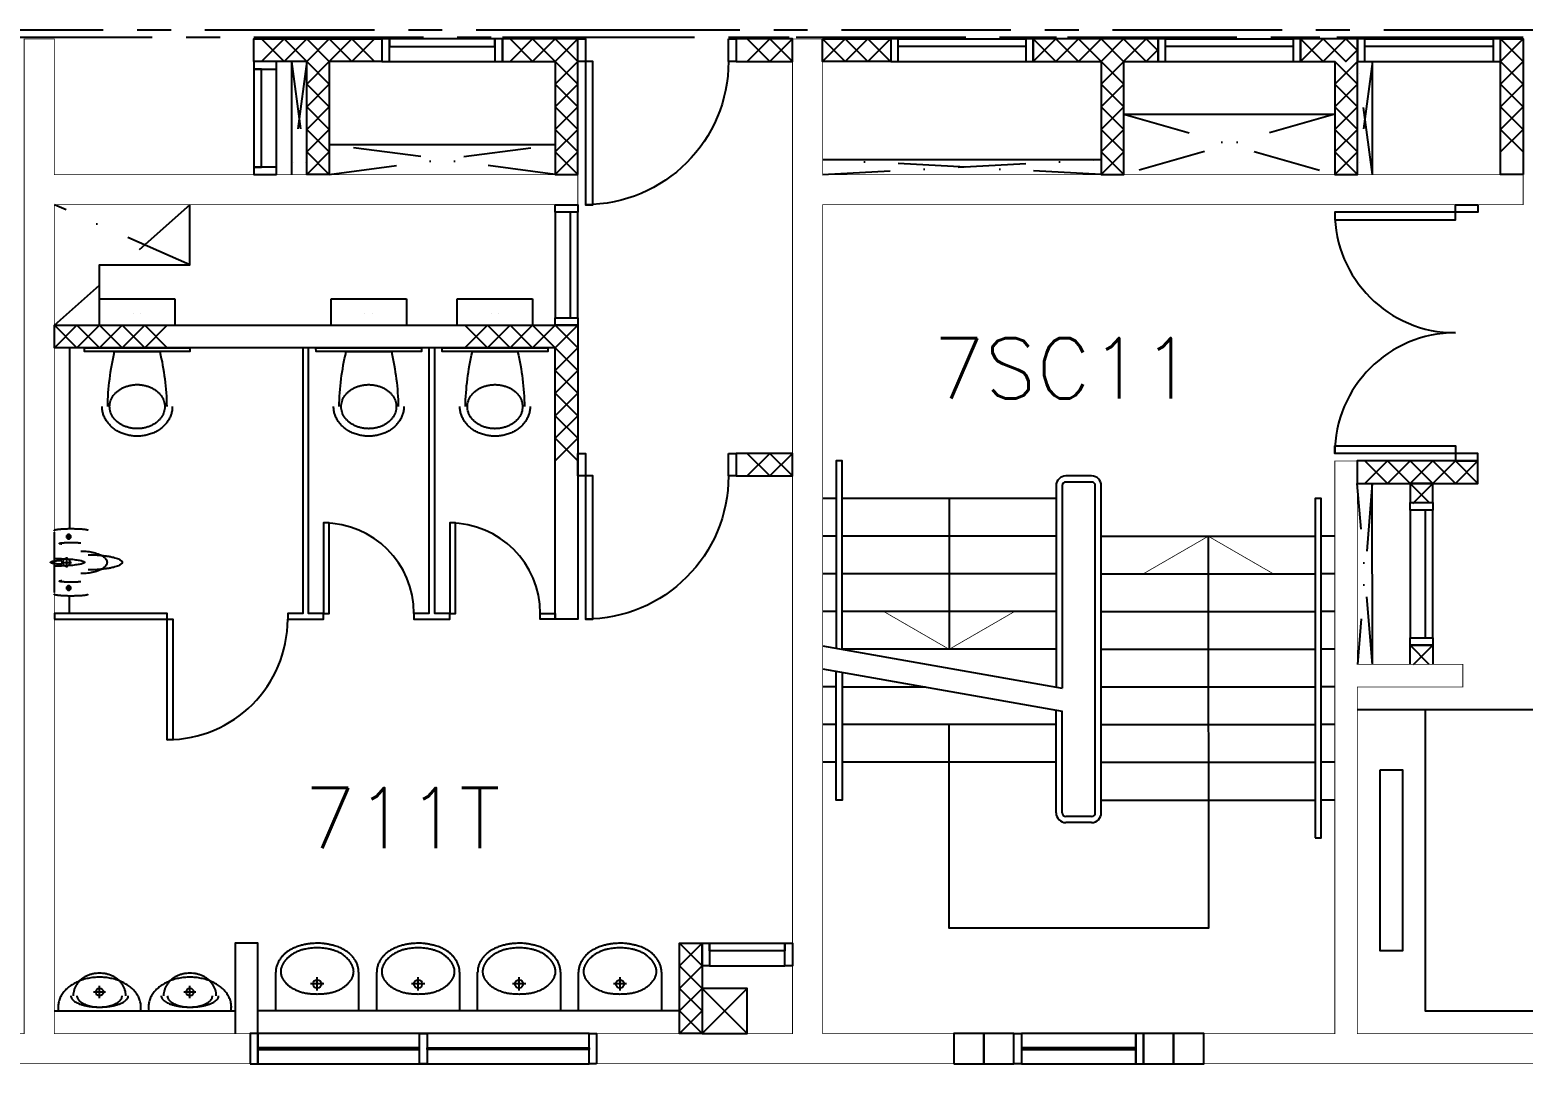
# Model space of a CAD drawing. Header units: millimetres. Extents: x -68474 to 336725, y -113450 to 40976.
# Drawn here: x 74438 to 84350, y -49552 to -42690 of the extents above; entities that cross this region are included whole.
import ezdxf

# ---------------------------------------------------------------- set-up
doc = ezdxf.new("R2010")
doc.units = ezdxf.units.MM
doc.header["$LTSCALE"] = 900
for name, pattern in [('s4152a$0$CENTER', [2, 1.25, -0.25, 0.25, -0.25]), ('s4152a$0$DASHDOT', [1, 0.5, -0.25, 0, -0.25]), ('s4152a$0$DOT', [0.25, 0, -0.25]), ('s4152a$0$HIDDEN', [0.375, 0.25, -0.125])]:
    doc.linetypes.add(name, pattern=pattern)
for name, color, linetype in [('s4152a$0$11', 7, 'Continuous'), ('s4152a$0$22', 7, 'Continuous'), ('s4152a$0$23', 7, 'Continuous'), ('s4152a$0$25', 7, 'Continuous'), ('s4152a$0$30', 7, 'Continuous'), ('s4152a$0$42', 7, 'Continuous'), ('s4152a$0$48', 2, 'Continuous'), ('s4152a$0$49', 7, 'Continuous'), ('s4152a$0$7', 7, 'Continuous'), ('s4152a$0$ROOM-NO', 4, 'Continuous')]:
    doc.layers.add(name, color=color, linetype=linetype)
doc.styles.add('s4152a$0$STANDARD', font='SIMPLEX')

# ---------------------------------------------------------------- blocks, each defined once
blk = doc.blocks.new('s4152a$0$D1050B')
at = {"layer": 's4152a$0$30', "color": 14, "linetype": 'Continuous'}
blk.add_lwpolyline([(0.05, 0.15), (0.05, 1.1), (0.1, 1.1), (0.1, 0.15), (0, 0.15), (0, 0), (0.05, 0), (0.05, 0.15)], dxfattribs=at)
blk.add_lwpolyline([(1, 0), (1.05, 0), (1.05, 0.15), (1, 0.15)], close=True, dxfattribs=at)
blk.add_arc((0.05, 0.15), 0.95, 0, 90, dxfattribs=at)
blk = doc.blocks.new('s4152a$0$55AAD')
at = {"layer": 's4152a$0$49', "color": 2, "linetype": 'Continuous'}
for p, q in [((-0.3501, 0.0251), (-0.5001, 0.0251)), ((-0.5001, 0.0251), (-0.2001, 0.0251)), ((-0.5001, 0.0251), (-0.2001, 0.0251)), ((-0.6, -0.15), (-0.1, -0.15)), ((-0.6, -0.15), (-0.6, -0.325)), ((-0.1, -0.325), (-0.1, -0.15)), ((-0.6, -0.325), (-0.1, -0.325))]:
    blk.add_line(p, q, dxfattribs=at)
at = {"layer": 's4152a$0$49', "color": 2, "linetype": 's4152a$0$DOT'}
for p, q in [((-0.375, -0.225), (-0.375, 0)), ((-0.325, -0.225), (-0.325, 0))]:
    blk.add_line(p, q, dxfattribs=at)
at = {"layer": 's4152a$0$49', "color": 2, "linetype": 'Continuous'}
for points in [[(-0.1169, 0.390001, 0.038902), (-0.118923, 0.415681, 0.038109), (-0.124843, 0.440755, 0.037587), (-0.134757, 0.465249, 0.035627), (-0.14813, 0.488051, 0.034853), (-0.165282, 0.5096, 0.032579), (-0.185174, 0.528665, 0.031843), (-0.208348, 0.545732, 0.029932), (-0.23345, 0.559829, 0.029397), (-0.260994, 0.571239, 0.028181), (-0.28967, 0.579419, 0.027906), (-0.319649, 0.584428, 0.027494), (-0.350001, 0.586101, 0.027494), (-0.380352, 0.584428, 0.027906), (-0.410331, 0.579419, 0.028181), (-0.439007, 0.571239, 0.029397), (-0.466551, 0.559829, 0.029932), (-0.491654, 0.545732, 0.031843), (-0.514827, 0.528665, 0.032579), (-0.534719, 0.5096, 0.034853), (-0.551871, 0.488051, 0.035627), (-0.565244, 0.465249, 0.037587), (-0.575158, 0.440755, 0.038109), (-0.581078, 0.415681, 0.038902), (-0.583101, 0.390001)], [(-0.1669, 0.390001, 0.041026), (-0.168495, 0.409157, 0.03988), (-0.173139, 0.427814, 0.03913), (-0.180956, 0.446116, 0.036397), (-0.191431, 0.463051, 0.035345), (-0.204954, 0.479158, 0.032343), (-0.220529, 0.493309, 0.0314), (-0.238786, 0.506059, 0.029006), (-0.25845, 0.516527, 0.028353), (-0.280126, 0.525042, 0.026886), (-0.302611, 0.531123, 0.026561), (-0.326174, 0.534857, 0.026073), (-0.350001, 0.536101, 0.026073), (-0.373827, 0.534857, 0.026561), (-0.39739, 0.531123, 0.026886), (-0.419875, 0.525042, 0.028353), (-0.441551, 0.516527, 0.029006), (-0.461215, 0.506059, 0.0314), (-0.479472, 0.493309, 0.032343), (-0.495047, 0.479158, 0.035345), (-0.50857, 0.463051, 0.036397), (-0.519045, 0.446116, 0.03913), (-0.526862, 0.427814, 0.03988), (-0.531506, 0.409157, 0.041026), (-0.533101, 0.390001)], [(-0.533101, 0.390001, 0.041026), (-0.531506, 0.370845, 0.03988), (-0.526862, 0.352187, 0.03913), (-0.519045, 0.333885, 0.036397), (-0.50857, 0.316951, 0.035345), (-0.495047, 0.300843, 0.032343), (-0.479472, 0.286692, 0.0314), (-0.461215, 0.273942, 0.029006), (-0.441551, 0.263474, 0.028353), (-0.419875, 0.254959, 0.026886), (-0.39739, 0.248879, 0.026561), (-0.373827, 0.245144, 0.026073), (-0.350001, 0.2439, 0.026073), (-0.326174, 0.245144, 0.026561), (-0.302611, 0.248879, 0.026886), (-0.280126, 0.254959, 0.028353), (-0.25845, 0.263474, 0.029006), (-0.238786, 0.273942, 0.0314), (-0.220529, 0.286692, 0.032343), (-0.204954, 0.300843, 0.035345), (-0.191431, 0.316951, 0.036397), (-0.180956, 0.333885, 0.03913), (-0.173139, 0.352187, 0.03988), (-0.168495, 0.370845, 0.041026), (-0.1669, 0.390001)]]:
    blk.add_lwpolyline(points, format="xyb", dxfattribs=at)
blk.add_lwpolyline([(-0.7, 0), (0, 0), (0, 0.025), (-0.7, 0.025), (-0.7001, 0.0001)], dxfattribs=at)
at = {"layer": 's4152a$0$49', "color": 2, "linetype": 's4152a$0$DOT'}
blk.add_circle((-0.350001, -0.225), 0.025, dxfattribs=at)
at = {"layer": 's4152a$0$49', "color": 2, "linetype": 'Continuous'}
for centre, start, end in [((1.185185, 0.422852), 181.087628, 193.279622), ((-1.885187, 0.422852), 346.720383, 358.912378)]:
    blk.add_arc(centre, 1.731561, start, end, dxfattribs=at)
blk = doc.blocks.new('s4152a$0$SWHB')
at = {"layer": 's4152a$0$49', "color": 2, "linetype": 'Continuous'}
for p, q in [((0.025, 0.4), (0.025, 0)), ((0.105, 0.37), (0.135, 0.37)), ((0.12, 0.385), (0.12, 0.355)), ((0.07, 0.2), (0.14, 0.2)), ((0.105, 0.165), (0.105, 0.235)), ((0.135, 0.03), (0.105, 0.03)), ((0.12, 0.045), (0.12, 0.015))]:
    blk.add_line(p, q, dxfattribs=at)
for points in [[(0.25, 0.413729, 0.099389), (0.246676, 0.415538, 0.020579), (0.242932, 0.41655, 0.019083), (0.235844, 0.418024, 0.009327), (0.228678, 0.419094, 0.008163), (0.218459, 0.42028, 0.005426), (0.208211, 0.421189, 0.004951), (0.195575, 0.422052, 0.003907), (0.182925, 0.422692, 0.003707), (0.168737, 0.423195, 0.00331), (0.154543, 0.4235, 0.003249), (0.139772, 0.423625, 0.003224), (0.125, 0.423559, 0.003268), (0.110652, 0.42331, 0.003598), (0.096309, 0.422864, 0.003771), (0.083361, 0.422273, 0.004679), (0.070425, 0.421463, 0.005094), (0.059755, 0.42059, 0.007423), (0.049112, 0.419451, 0.008434), (0.041434, 0.418396, 0.016175), (0.033822, 0.416966, 0.018015), (0.029563, 0.415922, 0.070243), (0.025598, 0.414176, 0.179913), (0.02471, 0.412769, 0.268919), (0.025, 0.411272)], [(0.2, 0.329225, 0.006402), (0.192472, 0.329918, 0.004385), (0.18493, 0.330448, 0.004026), (0.175781, 0.33094, 0.003243), (0.166627, 0.331299, 0.003094), (0.156484, 0.33157, 0.002809), (0.146339, 0.331722, 0.002771), (0.135894, 0.331762, 0.002793), (0.125449, 0.331686, 0.002845), (0.115413, 0.331501, 0.003188), (0.10538, 0.331194, 0.00336), (0.096437, 0.330806, 0.004261), (0.0875, 0.330281, 0.004671), (0.080256, 0.329729, 0.007043), (0.073028, 0.329008, 0.008047), (0.067968, 0.328359, 0.016609), (0.062949, 0.327461, 0.017138), (0.06033, 0.326865, 0.092607), (0.057951, 0.325747, 0.297366), (0.057783, 0.324838, 0.184769), (0.058374, 0.323982, 0.063782), (0.0612, 0.322911, 0.015332), (0.064189, 0.322287, 0.014045), (0.069577, 0.321416, 0.007274), (0.075, 0.320776)], [(0.075, 0.2125, 0.005438), (0.065292, 0.212396, 0.005719), (0.055589, 0.212074, 0.005905), (0.046536, 0.211566, 0.00692), (0.0375, 0.210826, 0.007399), (0.029716, 0.209967, 0.009905), (0.021967, 0.208839, 0.011032), (0.015969, 0.207717, 0.017937), (0.010048, 0.20625, 0.020879), (0.006189, 0.204996, 0.047975), (0.002556, 0.203236, 0.068124), (0.00084, 0.201861, 0.186356), (0, 0.2, 0.186356), (0.00084, 0.19814, 0.068124), (0.002556, 0.196765, 0.047975), (0.006189, 0.195004, 0.020879), (0.010048, 0.19375, 0.017937), (0.015969, 0.192284, 0.011032), (0.021967, 0.191161, 0.009905), (0.029716, 0.190034, 0.007399), (0.0375, 0.189175, 0.00692), (0.046536, 0.188435, 0.005905), (0.055589, 0.187926, 0.005719), (0.065292, 0.187605, 0.005438), (0.075, 0.1875)], [(0.025, 0.175, 0.004078), (0.050886, 0.17521, 0.004292), (0.076764, 0.175852, 0.004433), (0.100894, 0.176868, 0.005207), (0.125, 0.17835, 0.005573), (0.145738, 0.180065, 0.007505), (0.166422, 0.182323, 0.00837), (0.182374, 0.184559, 0.013844), (0.198205, 0.1875, 0.016014), (0.208381, 0.189964, 0.039812), (0.218186, 0.19353, 0.055445), (0.222657, 0.196087, 0.233017), (0.225, 0.2, 0.233017), (0.222657, 0.203914, 0.055445), (0.218186, 0.206471, 0.039812), (0.208381, 0.210036, 0.016014), (0.198205, 0.2125, 0.013844), (0.182374, 0.215442, 0.00837), (0.166422, 0.217678, 0.007505), (0.145738, 0.219935, 0.005573), (0.125, 0.221651, 0.005207), (0.100894, 0.223132, 0.004433), (0.076764, 0.224149, 0.004292), (0.050886, 0.224791, 0.004078), (0.025, 0.225)], [(0.2, 0.125, 0.013988), (0.222684, 0.125631, 0.014591), (0.245294, 0.127556, 0.014992), (0.266519, 0.130626, 0.01706), (0.2875, 0.135048, 0.018032), (0.305868, 0.140275, 0.02254), (0.323744, 0.146967, 0.024565), (0.338112, 0.153929, 0.033825), (0.351555, 0.1625, 0.038083), (0.361154, 0.170753, 0.055183), (0.369038, 0.180589, 0.062682), (0.373365, 0.189909, 0.076588), (0.375001, 0.2, 0.076588), (0.373365, 0.210092, 0.062682), (0.369038, 0.219412, 0.055183), (0.361154, 0.229248, 0.038083), (0.351555, 0.2375, 0.033825), (0.338112, 0.246072, 0.024565), (0.323744, 0.253033, 0.02254), (0.305868, 0.259726, 0.018032), (0.2875, 0.264952, 0.01706), (0.266519, 0.269374, 0.014992), (0.245294, 0.272445, 0.014591), (0.222684, 0.27437, 0.013988), (0.2, 0.275)], [(0.25, 0.15, 0.007251), (0.27913, 0.150419, 0.007617), (0.308235, 0.151704, 0.00786), (0.335411, 0.15374, 0.009172), (0.362501, 0.156699, 0.009791), (0.385893, 0.160142, 0.012973), (0.4091, 0.164645, 0.014411), (0.427178, 0.169161, 0.022771), (0.444856, 0.175, 0.026586), (0.456617, 0.18014, 0.054634), (0.467334, 0.187059, 0.074244), (0.472615, 0.19285, 0.144765), (0.475001, 0.2, 0.144765), (0.472615, 0.207151, 0.074244), (0.467334, 0.212941, 0.054634), (0.456617, 0.219861, 0.026586), (0.444856, 0.225, 0.022771), (0.427178, 0.23084, 0.014411), (0.4091, 0.235356, 0.012973), (0.385893, 0.239859, 0.009791), (0.362501, 0.243302, 0.009172), (0.335411, 0.246261, 0.00786), (0.308235, 0.248297, 0.007617), (0.27913, 0.249581, 0.007251), (0.25, 0.25)], [(0.075, 0.079225, 0.007274), (0.069577, 0.078584, 0.014045), (0.064189, 0.077714, 0.015332), (0.0612, 0.07709, 0.063782), (0.058374, 0.076018, 0.184769), (0.057783, 0.075163, 0.297366), (0.057951, 0.074253, 0.092607), (0.06033, 0.073136, 0.017138), (0.062949, 0.072539, 0.016609), (0.067968, 0.071642, 0.008047), (0.073028, 0.070993, 0.007043), (0.080256, 0.070272, 0.004671), (0.0875, 0.06972, 0.004261), (0.096437, 0.069195, 0.00336), (0.10538, 0.068806, 0.003188), (0.115413, 0.0685, 0.002845), (0.125449, 0.068315, 0.002793), (0.135894, 0.068239, 0.002771), (0.146339, 0.068279, 0.002809), (0.156484, 0.06843, 0.003094), (0.166627, 0.068701, 0.003243), (0.175781, 0.069061, 0.004026), (0.18493, 0.069553, 0.004385), (0.192472, 0.070083, 0.006402), (0.2, 0.070776)], [(0.025, -0.011271, 0.268919), (0.02471, -0.012768, 0.179913), (0.025598, -0.014175, 0.070243), (0.029563, -0.015921, 0.018015), (0.033822, -0.016965, 0.016175), (0.041434, -0.018396, 0.008434), (0.049112, -0.019451, 0.007423), (0.059755, -0.02059, 0.005094), (0.070425, -0.021462, 0.004679), (0.083361, -0.022272, 0.003771), (0.096309, -0.022863, 0.003598), (0.110652, -0.023309, 0.003268), (0.125, -0.023558, 0.003224), (0.139772, -0.023624, 0.003249), (0.154543, -0.023499, 0.00331), (0.168737, -0.023195, 0.003707), (0.182925, -0.022691, 0.003907), (0.195575, -0.022052, 0.004951), (0.208211, -0.021188, 0.005426), (0.218459, -0.02028, 0.008163), (0.228678, -0.019093, 0.009327), (0.235844, -0.018023, 0.019083), (0.242932, -0.016549, 0.020579), (0.246676, -0.015537, 0.099389), (0.25, -0.013729)]]:
    blk.add_lwpolyline(points, format="xyb", dxfattribs=at)
for centre, radius in [((0.12, 0.370001), 0.015), ((0.105, 0.2), 0.025), ((0.12, 0.03), 0.015)]:
    blk.add_circle(centre, radius, dxfattribs=at)
blk = doc.blocks.new('s4152a$0$URINAL')
at = {"layer": 's4152a$0$49', "color": 2, "linetype": 'Continuous'}
for p, q in [((0.1974, 0.126), (-0.1974, 0.126)), ((-0.04, 0), (0.04, 0)), ((0, 0.04), (0, -0.04))]:
    blk.add_line(p, q, dxfattribs=at)
for points in [[(-0.273721, 0.119107, 0.048119), (-0.274713, 0.091518, 0.047357), (-0.27049, 0.064232, 0.046233), (-0.260788, 0.03713, 0.041674), (-0.246508, 0.012101, 0.039825), (-0.226759, -0.012176, 0.034711), (-0.203615, -0.033287, 0.033156), (-0.175464, -0.052688, 0.029346), (-0.145101, -0.06845, 0.028353), (-0.110889, -0.081463, 0.026166), (-0.075456, -0.090689, 0.025698), (-0.037933, -0.096404, 0.024996), (-0.000022, -0.0983, 0.024996), (0.03789, -0.096409, 0.025697), (0.075414, -0.090698, 0.026165), (0.110849, -0.081476, 0.028351), (0.145064, -0.068466, 0.029343), (0.17543, -0.052708, 0.033153), (0.203585, -0.033311, 0.034708), (0.226734, -0.012202, 0.039821), (0.246488, 0.012072, 0.04167), (0.260774, 0.0371, 0.04623), (0.270482, 0.0642, 0.047355), (0.274711, 0.091486, 0.04812), (0.273725, 0.119075)], [(0.1908, 0.025, 0.083482), (0.188991, 0.03515, 0.065598), (0.184299, 0.044412, 0.056472), (0.175633, 0.054321, 0.037114), (0.165238, 0.0625, 0.032656), (0.15052, 0.071105, 0.023126), (0.134916, 0.078033, 0.021129), (0.115388, 0.084738, 0.016704), (0.0954, 0.089952, 0.015769), (0.072504, 0.094378, 0.013783), (0.049383, 0.097445, 0.013403), (0.024725, 0.09937, 0.012829), (0, 0.1, 0.012829), (-0.024725, 0.09937, 0.013403), (-0.049383, 0.097445, 0.013783), (-0.072504, 0.094378, 0.015769), (-0.0954, 0.089952, 0.016704), (-0.115388, 0.084738, 0.021129), (-0.134916, 0.078033, 0.023126), (-0.15052, 0.071105, 0.032656), (-0.165238, 0.0625, 0.037114), (-0.175633, 0.054321, 0.056472), (-0.184299, 0.044412, 0.065598), (-0.188991, 0.03515, 0.083482), (-0.1908, 0.025)], [(0.15, 0.025, 0.065631), (0.14863, 0.035003, 0.05706), (0.144889, 0.044412, 0.052063), (0.138229, 0.054122, 0.039107), (0.129904, 0.0625, 0.035428), (0.118478, 0.071004, 0.027056), (0.106066, 0.078033, 0.025066), (0.090809, 0.084699, 0.020572), (0.075, 0.089952, 0.01956), (0.057052, 0.094366, 0.017395), (0.038823, 0.097445, 0.016967), (0.019455, 0.099368, 0.016322), (0, 0.1, 0.016322), (-0.019455, 0.099368, 0.016967), (-0.038823, 0.097445, 0.017395), (-0.057052, 0.094366, 0.01956), (-0.075, 0.089952, 0.020572), (-0.090809, 0.084699, 0.025066), (-0.106066, 0.078033, 0.027056), (-0.118478, 0.071004, 0.035428), (-0.129904, 0.0625, 0.039107), (-0.138229, 0.054122, 0.052063), (-0.144889, 0.044412, 0.05706), (-0.14863, 0.035003, 0.065631), (-0.15, 0.025)], [(-0.175, 0.025, 0.038178), (-0.173484, 0.005365, 0.037495), (-0.169037, -0.013823, 0.037046), (-0.161603, -0.03254, 0.035338), (-0.151555, -0.05, 0.034659), (-0.138695, -0.066464, 0.032641), (-0.123744, -0.081066, 0.03198), (-0.106365, -0.094109, 0.030253), (-0.0875, -0.104904, 0.029763), (-0.066836, -0.113626, 0.028649), (-0.045293, -0.119889, 0.028395), (-0.022791, -0.12372, 0.028014), (0, -0.125, 0.028014), (0.022791, -0.12372, 0.028395), (0.045293, -0.119889, 0.028649), (0.066836, -0.113626, 0.029763), (0.0875, -0.104904, 0.030253), (0.106365, -0.094109, 0.03198), (0.123744, -0.081066, 0.032641), (0.138695, -0.066464, 0.034659), (0.151555, -0.05, 0.035338), (0.161603, -0.03254, 0.037046), (0.169037, -0.013823, 0.037495), (0.173484, 0.005365, 0.038178), (0.175, 0.025)]]:
    blk.add_lwpolyline(points, format="xyb", dxfattribs=at)
blk.add_circle((0, 0), 0.025, dxfattribs=at)
blk = doc.blocks.new('s4152a$0$WHB')
at = {"layer": 's4152a$0$49', "color": 2, "linetype": 'Continuous'}
for p, q in [((-0.319, -0.18), (-0.231, -0.18)), ((-0.275, -0.1358), (-0.275, -0.224))]:
    blk.add_line(p, q, dxfattribs=at)
blk.add_lwpolyline([(-0.5499, -0.257), (-0.5499, 0), (0, 0), (0, -0.257)], dxfattribs=at)
for points in [[(-0.2749, -0.1127, 0.004239), (-0.289204, -0.113251, 0.002651), (-0.3035, -0.114, 0.003533), (-0.31721, -0.114869, 0.006003), (-0.3309, -0.116, 0.015073), (-0.34193, -0.117427, 0.005128), (-0.3529, -0.1193, 0.012086), (-0.365606, -0.121897, 0.007915), (-0.3782, -0.125, 0.017555), (-0.394382, -0.129857, 0.016389), (-0.4102, -0.1358, 0.012678), (-0.421941, -0.140931, 0.028606), (-0.4332, -0.147, 0.005075), (-0.441524, -0.152288, 0.008504), (-0.4497, -0.1578, 0.002696), (-0.457488, -0.163282, 0.012777), (-0.4651, -0.169, 0.01603), (-0.471331, -0.174302, 0.016779), (-0.4772, -0.18, 0.006146), (-0.482301, -0.18541, 0.012077), (-0.4872, -0.191, 0.004888), (-0.491647, -0.196462, 0.003638), (-0.496, -0.202, 0.008947), (-0.499981, -0.207341, 0.006073), (-0.5038, -0.2128, 0.039408), (-0.506807, -0.218138, 0.017301), (-0.5092, -0.2238, 0.017623), (-0.513063, -0.234644, 0.033372), (-0.5158, -0.2458, 0.018563), (-0.516526, -0.251381, 0.012968), (-0.5169, -0.257, 0.012131), (-0.517005, -0.262402, 0.016663), (-0.5168, -0.2678, 0.029632), (-0.515325, -0.278934, 0.031912), (-0.5125, -0.2898, 0.01542), (-0.510432, -0.295474, 0.017108), (-0.508, -0.301, 0.002382), (-0.505364, -0.306433, 0.00952), (-0.5026, -0.3118, 0.009627), (-0.499383, -0.317448, 0.005168), (-0.496, -0.323, 0.013642), (-0.4923, -0.328605, 0.013648), (-0.4883, -0.334, 0.020386), (-0.483532, -0.339563, 0.012995), (-0.4784, -0.3448, 0.006177), (-0.472406, -0.350518, 0.012992), (-0.4662, -0.356, 0.001911), (-0.459656, -0.361407, -0.00085), (-0.4531, -0.3668, -0.002763), (-0.446549, -0.372299, 0.002623), (-0.44, -0.3778, 0.05247), (-0.430413, -0.38396, 0.00623), (-0.4201, -0.389, 0.021349), (-0.40648, -0.394932, 0.010161), (-0.3925, -0.4, 0.016064), (-0.372847, -0.406015, 0.009991), (-0.3529, -0.411, 0.017366), (-0.335986, -0.414265, 0.012989), (-0.3189, -0.4165, 0.01392), (-0.296931, -0.418207, 0.013692), (-0.2749, -0.4187, 0.012459), (-0.252921, -0.41804, 0.012166), (-0.231, -0.4163, 0.011998), (-0.213873, -0.414128, 0.016069), (-0.1969, -0.411, 0.011274), (-0.176834, -0.406224, 0.025447), (-0.1572, -0.4, 0.011112), (-0.144438, -0.394863, 0.017831), (-0.132, -0.389, 0.002905), (-0.121887, -0.383776, 0.025327), (-0.1121, -0.378, 0.00801), (-0.10424, -0.372551, 0.011565), (-0.0966, -0.3668, 0.003173), (-0.089937, -0.361475, 0.008314), (-0.0834, -0.356, 0.007853), (-0.077264, -0.350493, 0.007586), (-0.0713, -0.3448, 0.011579), (-0.066181, -0.339552, 0.019406), (-0.0614, -0.334, 0.014434), (-0.057382, -0.328617, 0.016024), (-0.0537, -0.323, 0.005126), (-0.050381, -0.31744, 0.007114), (-0.0472, -0.3118, 0.007738), (-0.044393, -0.306429, 0.002848), (-0.0417, -0.301, 0.021656), (-0.039297, -0.295482, 0.014757), (-0.0373, -0.2898, 0.027907), (-0.034472, -0.279028, 0.034296), (-0.033, -0.268, 0.016613), (-0.032856, -0.262501, 0.009533), (-0.033, -0.257, 0.010392), (-0.033345, -0.251385, 0.017332), (-0.034, -0.2458, 0.037977), (-0.036661, -0.234723, 0.020366), (-0.0406, -0.224, 0.016669), (-0.043134, -0.21826, 0.03136), (-0.0462, -0.2128, 0.006089), (-0.049858, -0.207335, 0.01105), (-0.0537, -0.202, 0.005719), (-0.05808, -0.196344, 0.006781), (-0.0626, -0.1908, 0.012108), (-0.067454, -0.185313, 0.005553), (-0.0725, -0.18, 0.016017), (-0.078354, -0.174343, 0.010389), (-0.0845, -0.169, 0.020034), (-0.092125, -0.163162, 0.010765), (-0.1001, -0.1578, 0.013175), (-0.109299, -0.15223, 0.005172), (-0.1187, -0.147, 0.012528), (-0.130085, -0.141168, 0.007684), (-0.1417, -0.1358, 0.017552), (-0.156402, -0.129848, 0.019466), (-0.1715, -0.125, 0.012068), (-0.184124, -0.121804, 0.015156), (-0.1969, -0.1193, 0.00473), (-0.20783, -0.117603, 0.008692), (-0.2188, -0.1162, 0.005092), (-0.232536, -0.114838, 0.0067), (-0.2463, -0.1138, 0.005974), (-0.260594, -0.113101, 0.004448), (-0.2749, -0.1127)], [(-0.5499, -0.257, -0.002263), (-0.549724, -0.267938, 0.036796), (-0.5488, -0.2788, 0.020421), (-0.546385, -0.289895, 0.014498), (-0.5432, -0.3008, 0.010932), (-0.539394, -0.312137, 0.038908), (-0.5345, -0.323, 0.008498), (-0.528085, -0.334012, 0.008482), (-0.5213, -0.3448, -0.000875), (-0.517665, -0.350522, 0.031206), (-0.5137, -0.356, 0.012082), (-0.508833, -0.361474, 0.003111), (-0.5038, -0.3668, 0.003418), (-0.498358, -0.372457, 0.006942), (-0.4928, -0.378, 0.02136), (-0.486346, -0.383668, 0.004577), (-0.4796, -0.389, 0.010329), (-0.472016, -0.394741, 0.020459), (-0.4641, -0.4, 0.011097), (-0.454214, -0.405612, 0.000222), (-0.4442, -0.411, 0.005265), (-0.433797, -0.416491, 0.003486), (-0.4233, -0.4218, 0.03693), (-0.407126, -0.428284, 0.017242), (-0.3903, -0.433, 0.00772), (-0.365676, -0.438744, 0.00623), (-0.3409, -0.4438, 0.007249), (-0.329931, -0.445752, 0.011082), (-0.3189, -0.4473, 0.017141), (-0.296937, -0.44907, 0.013335), (-0.2749, -0.4495, 0.011832), (-0.252918, -0.448864, 0.013868), (-0.231, -0.4471, 0.010346), (-0.219921, -0.445647, 0.007504), (-0.2089, -0.4438, 0.007334), (-0.183976, -0.438946, 0.014721), (-0.1593, -0.433, 0.021098), (-0.143742, -0.427981, 0.016671), (-0.1286, -0.4218, 0.002597), (-0.116958, -0.416588, 0.013831), (-0.1055, -0.411, 0.006107), (-0.095486, -0.405597, 0.013889), (-0.0857, -0.3998, 0.009703), (-0.077806, -0.394602, 0.01659), (-0.0702, -0.389, 0.007376), (-0.063502, -0.383568, 0.018682), (-0.0571, -0.3778, 0.004037), (-0.051612, -0.372338, 0.002917), (-0.0462, -0.3668, 0.003488), (-0.041091, -0.361454, 0.007308), (-0.0361, -0.356, 0.034111), (-0.032062, -0.350644, 0.001258), (-0.0284, -0.345, 0.012547), (-0.021568, -0.33404, 0.008451), (-0.0152, -0.3228, 0.032813), (-0.01028, -0.312022, 0.01499), (-0.0064, -0.3008, 0.017513), (-0.003328, -0.2899, 0.020828), (-0.0011, -0.2788, 0.031844), (-0.000225, -0.267931, -0.001864), (0, -0.257)]]:
    blk.add_lwpolyline(points, format="xyb", dxfattribs=at)
blk.add_circle((-0.274895, -0.179899), 0.0275, dxfattribs=at)
blk = doc.blocks.new('s4152a$0$D1700B')
at = {"layer": 's4152a$0$30', "color": 14, "linetype": 'Continuous'}
for points in [[(0, 0), (0.05, 0), (0.05, 0.95), (0.1, 0.95), (0.1, 0.15), (0, 0.15), (0, 0)], [(1.7, 0), (1.65, 0), (1.65, 0.95), (1.6, 0.95), (1.6, 0.15), (1.7, 0.15), (1.7, 0)]]:
    blk.add_lwpolyline(points, dxfattribs=at)
for centre, start, end in [((0.05, 0.15), 0, 90), ((1.650003, 0.15), 90, 180)]:
    blk.add_arc(centre, 0.800001, start, end, dxfattribs=at)
blk = doc.blocks.new('s4152a$0$CHAT15')
at = {"layer": 's4152a$0$22', "color": 14, "linetype": 'Continuous'}
for points in [[(0, 0), (0.15, 0.15), (0.3, 0), (0.45, 0.15), (0.6, 0), (0.75, 0.15)], [(0, 0.15), (0.15, 0), (0.3, 0.15), (0.45, 0), (0.6, 0.15), (0.75, 0)]]:
    blk.add_lwpolyline(points, dxfattribs=at)
blk = doc.blocks.new('s4152a$0$HAT15')
at = {"layer": 's4152a$0$22', "color": 10, "linetype": 'Continuous'}
for points in [[(0, 0.15), (0.15, 0), (0.3, 0.15), (0.45, 0), (0.6, 0.15), (0.75, 0)], [(0, 0), (0.15, 0.15), (0.3, 0), (0.45, 0.15), (0.6, 0), (0.75, 0.15)]]:
    blk.add_lwpolyline(points, dxfattribs=at)
blk = doc.blocks.new('s4152a$0$H450')
at = {"layer": 's4152a$0$22', "color": 10, "linetype": 'Continuous'}
for points in [[(0, 0), (0.15, 0.15), (0.3, 0), (0.45, 0.15)], [(0, 0.15), (0.15, 0), (0.3, 0.15), (0.45, 0)]]:
    blk.add_lwpolyline(points, dxfattribs=at)
blk = doc.blocks.new('s4152a$0$H600')
at = {"layer": 's4152a$0$22', "color": 10, "linetype": 'Continuous'}
for points in [[(0, 0), (0.15, 0.15), (0.3, 0), (0.45, 0.15), (0.6, 0)], [(0, 0.15), (0.15, 0), (0.3, 0.15), (0.45, 0), (0.6, 0.15)]]:
    blk.add_lwpolyline(points, dxfattribs=at)
blk = doc.blocks.new('s4152a')
at = {"layer": 's4152a$0$11', "color": 3, "linetype": 'Continuous'}
blk.add_line((83600, -46900), (83600, -46773), dxfattribs=at)
at = {"layer": 's4152a$0$11', "color": 10, "linetype": 'Continuous'}
blk.add_line((83250, -47200), (86050, -47200), dxfattribs=at)
at = {"layer": 's4152a$0$11', "color": 10, "linetype": 'Continuous', "const_width": 5}
for points in [[(74400, -42750), (74600, -42750), (74600, -43650), (78075, -43650), (78075, -43850), (74600, -43850), (74600, -49350), (75899.9, -49350), (75899.9, -49550), (72449.9, -49550), (72449.9, -49350), (74400, -49350)], [(79500, -42750), (79700, -42750), (79700, -43650), (84350, -43650), (84350, -43850), (79700, -43850), (79700, -49350), (80569.9, -49350), (80569.9, -49550), (78199.9, -49550), (78199.9, -49350), (79500, -49350)], [(86050, -42750), (86250, -42750), (86250, -49550), (82229.9, -49550), (82229.9, -49350), (83100, -49350), (83100, -45550), (83248.6, -45550), (83248.6, -46900), (83950, -46900), (83950, -47050), (83250, -47050), (83250, -49350), (86050, -49350), (86050, -47050), (85850, -47050), (85850, -46900), (86050, -46900)]]:
    blk.add_lwpolyline(points, close=True, dxfattribs=at)
at = {"layer": 's4152a$0$11', "color": 10, "linetype": 'Continuous'}
for points in [[(76775, -42750), (76775, -42900), (76425, -42900), (76425, -43650), (76275, -43650), (76275, -42900), (75925, -42900), (75925, -42750)], [(78075, -43650), (78075, -42750), (77575, -42750), (77575, -42900), (77925, -42900), (77925, -43650)], [(79125, -42900), (79500, -42900), (79500, -42750), (79125, -42750)], [(79700, -42750), (80152, -42750), (80152, -42900), (79700, -42900)], [(81098, -42750), (81098, -42900), (81550, -42900), (81550, -43650), (81700, -43650), (81700, -42900), (81927, -42900), (81927, -42750)], [(82873, -42750), (82873, -42900), (83100, -42900), (83100, -43650), (83250, -43650), (83250, -42750)], [(84350, -43650), (84200, -43650), (84200, -42750), (84350, -42750)], [(74600, -44650), (78075, -44650), (78075, -46600), (77925, -46600), (77925, -44800), (74600, -44800)], [(79125, -45650), (79500, -45650), (79500, -45500), (79125, -45500)], [(84050, -45550), (83248.6, -45550), (83248.6, -45700), (84050, -45700)], [(78900, -49350), (78750, -49350), (78750, -48750), (78900, -48750)]]:
    blk.add_lwpolyline(points, close=True, dxfattribs=at)
at = {"layer": 's4152a$0$11', "color": 3, "linetype": 'Continuous'}
blk.add_lwpolyline([(83600, -45827), (83750, -45827), (83750, -45700), (83600, -45700)], close=True, dxfattribs=at)
blk.add_lwpolyline([(83600, -46773), (83750, -46773), (83750, -46900)], dxfattribs=at)
at = {"layer": 's4152a$0$22', "color": 1, "linetype": 'Continuous'}
for p, q in [((83727, -45827), (83600, -45700)), ((83617.5, -45832.7), (83744.5, -45705.7)), ((83727, -46900), (83600, -46773)), ((83623, -46900), (83750, -46773))]:
    blk.add_line(p, q, dxfattribs=at)
at = {"layer": 's4152a$0$22', "color": 10, "linetype": 'Continuous'}
for points in [[(79500, -42750), (79350, -42900), (79200, -42750)], [(79500, -42900), (79350, -42750), (79200, -42900)], [(79500, -45650), (79350, -45500), (79200, -45650)], [(79500, -45500), (79350, -45650), (79200, -45500)]]:
    blk.add_lwpolyline(points, dxfattribs=at)
at = {"layer": 's4152a$0$22', "color": 1, "linetype": 'Continuous'}
for points in [[(79700, -42900), (79850, -42750), (80000, -42900), (80150, -42750), (80152, -42752)], [(79700, -42750), (79850, -42900), (80000, -42750), (80150, -42900), (80152, -42898)], [(81098, -42900), (81248, -42750), (81398, -42900), (81548, -42750), (81698, -42900), (81848, -42750), (81927, -42829)], [(81098, -42750), (81248, -42900), (81398, -42750), (81548, -42900), (81698, -42750), (81848, -42900), (81927, -42821)], [(82873, -42750), (83023, -42900), (83173, -42750), (83250, -42827)], [(82873, -42900), (83023, -42750), (83173, -42900), (83250, -42823)]]:
    blk.add_lwpolyline(points, dxfattribs=at)
at = {"layer": 's4152a$0$23', "color": 10, "linetype": 'Continuous'}
for points in [[(75899.9, -49550), (75949.9, -49550), (75949.9, -49350), (75899.9, -49350)], [(75949.9, -49549.9), (78149.9, -49549.9), (78149.9, -49350), (75949.9, -49350)], [(77024.9, -49349.9), (77074.9, -49349.9), (77074.9, -49549.9), (77024.9, -49549.9)], [(78199.9, -49550), (78149.9, -49550), (78149.9, -49350), (78199.9, -49350)], [(80569.9, -49549.9), (80769.9, -49549.9), (80769.9, -49349.9), (80569.9, -49349.9)], [(80769.9, -49549.9), (80969.9, -49549.9), (80969.9, -49349.9), (80769.9, -49349.9)], [(80969.9, -49349.8), (81019.9, -49349.8), (81019.9, -49549.8), (80969.9, -49549.8)], [(81019.9, -49549.8), (81779.9, -49549.8), (81779.9, -49349.8), (81019.9, -49349.8)], [(81829.9, -49349.8), (81779.9, -49349.8), (81779.9, -49549.8), (81829.9, -49549.8)], [(81829.9, -49549.8), (82029.9, -49549.8), (82029.9, -49349.8), (81829.9, -49349.8)], [(82029.9, -49549.8), (82229.9, -49549.8), (82229.9, -49349.8), (82029.9, -49349.8)], [(75949.8, -49454.9), (77024.9, -49454.9), (77024.9, -49444.8), (75949.8, -49444.8)], [(78150, -49454.9), (77074.9, -49454.9), (77074.9, -49444.8), (78150, -49444.8)], [(81019.9, -49454.8), (81779.9, -49454.8), (81779.9, -49444.8), (81019.9, -49444.8)]]:
    blk.add_lwpolyline(points, close=True, dxfattribs=at)
at = {"layer": 's4152a$0$25', "color": 10, "linetype": 's4152a$0$DASHDOT'}
for p, q in [((76275, -42900), (76175, -43650)), ((76175, -42900), (76275, -43650)), ((83350, -42900), (83250, -43650)), ((83350, -43650), (83250, -42900)), ((81700, -43250), (83100, -43650)), ((83100, -43250), (81700, -43650)), ((76425, -43650), (77925, -43450)), ((77925, -43650), (76425, -43450)), ((79700, -43650), (81550, -43550)), ((81550, -43650), (79700, -43550)), ((75500, -44250), (74600, -43850)), ((75500, -43850), (75049.9, -44250)), ((74600, -44650), (74900, -44383.3)), ((83350, -46900), (83248.6, -45700)), ((83348.6, -45700), (83250, -46900)), ((79200, -49050), (78900, -49350)), ((78900, -49050), (79200, -49350))]:
    blk.add_line(p, q, dxfattribs=at)
at = {"layer": 's4152a$0$25', "color": 10, "linetype": 'Continuous'}
for p, q in [((76175, -42900), (76175, -43650)), ((83350, -43650), (83350, -42900)), ((81700, -43250), (83100, -43250)), ((76425, -43450), (77925, -43450)), ((79700, -43550), (81550, -43550)), ((81485, -45650), (81315, -45650)), ((81485, -45690), (81315, -45690)), ((81250, -45715), (81250, -47050.4)), ((81290, -45715), (81290, -47057.5)), ((81510, -47885), (81510, -45715)), ((81550, -47885), (81550, -45715)), ((83350, -46900), (83348.6, -45700)), ((79790, -45800), (79700, -45800)), ((81250, -45800), (79830, -45800)), ((80540.1, -45799.9), (80540, -46800)), ((79790, -46050), (79700, -46050)), ((81250, -46050), (79830, -46050)), ((81550, -46050), (82970, -46050)), ((83100, -46050), (83010, -46050)), ((79790, -46300), (79700, -46300)), ((81250, -46300), (79830, -46300)), ((81550, -46300), (82970, -46300)), ((83100, -46300), (83010, -46300)), ((79790, -46550), (79700, -46550)), ((81250, -46550), (79830, -46550)), ((81550, -46550), (82970, -46550)), ((83100, -46550), (83010, -46550)), ((79700, -46777.1), (81290, -47057.5)), ((81250, -46800), (79830, -46800)), ((81550, -46800), (82970, -46800)), ((83100, -46800), (83010, -46800)), ((79700, -46929.4), (81290, -47209.8)), ((79790, -47050), (79700, -47050)), ((79830, -47050), (80383.9, -47050)), ((81550, -47050), (82970, -47050)), ((83100, -47050), (83010, -47050)), ((81250, -47885), (81250, -47202.7)), ((81290, -47885), (81290, -47209.8)), ((79790, -47300), (79700, -47300)), ((81250, -47300), (79830, -47300)), ((81550, -47300), (82970, -47300)), ((83100, -47300), (83010, -47300)), ((79790, -47550), (79700, -47550)), ((81250, -47550), (79830, -47550)), ((81550, -47550), (82970, -47550)), ((83100, -47550), (83010, -47550)), ((81550, -47800), (82970, -47800)), ((83100, -47800), (83010, -47800)), ((81485, -47910), (81315, -47910)), ((81485, -47950), (81315, -47950))]:
    blk.add_line(p, q, dxfattribs=at)
for points in [[(74900, -44650), (74900, -44250), (75500, -44250), (75500, -43850)], [(79830, -46800), (79830, -45550), (79790, -45550), (79790, -46793)], [(82260.1, -46049.9), (82260.4, -48650), (80539.9, -48650), (80540.1, -47299.9)], [(79830, -46952.3), (79830, -47800), (79790, -47800), (79790, -46945.3)]]:
    blk.add_lwpolyline(points, dxfattribs=at)
for points in [[(82970, -48050), (83010, -48050), (83010, -45800), (82970, -45800)], [(78900, -49350), (79200, -49350), (79200, -49050), (78900, -49050)]]:
    blk.add_lwpolyline(points, close=True, dxfattribs=at)
at = {"layer": 's4152a$0$25', "color": 10, "linetype": 'Continuous', "const_width": 5}
for points in [[(81827.1, -46299.9), (82260.1, -46049.9), (82693.1, -46299.9)], [(80107, -46550), (80540, -46800), (80973, -46550)]]:
    blk.add_lwpolyline(points, dxfattribs=at)
at = {"layer": 's4152a$0$25', "color": 10, "linetype": 'Continuous'}
for centre, radius, start, end in [((81315, -45715), 65, 90, 180), ((81315, -45715), 25, 90, 180), ((81485, -45715), 65, 0, 90), ((81485, -45715), 25, 0, 90), ((81315, -47885), 65, 180, 270), ((81315, -47885), 25, 180, 270), ((81485, -47885), 25, 270, 0), ((81485, -47885), 65, 270, 0)]:
    blk.add_arc(centre, radius, start, end, dxfattribs=at)
at = {"layer": 's4152a$0$30', "color": 14, "linetype": 'Continuous'}
for p, q in [((76825, -42900), (77525, -42900)), ((80202, -42900), (81048, -42900)), ((81977, -42900), (82823, -42900)), ((83300, -42900), (84150, -42900)), ((76075, -43600), (76075, -42950)), ((77925, -43900), (77925, -44600)), ((83600, -45877), (83600, -46723)), ((78950, -48900), (79450, -48900))]:
    blk.add_line(p, q, dxfattribs=at)
for points in [[(76775, -42900), (76825, -42900), (76825, -42750), (76775, -42750)], [(77525, -42750), (76825, -42750), (76825, -42800), (77525, -42800)], [(77525, -42900), (77575, -42900), (77575, -42750), (77525, -42750)], [(80152, -42900), (80202, -42900), (80202, -42750), (80152, -42750)], [(80202, -42750), (81048, -42750), (81048, -42800), (80202, -42800)], [(81048, -42900), (81098, -42900), (81098, -42750), (81048, -42750)], [(81927, -42900), (81977, -42900), (81977, -42750), (81927, -42750)], [(81977, -42750), (82823, -42750), (82823, -42800), (81977, -42800)], [(82823, -42900), (82873, -42900), (82873, -42750), (82823, -42750)], [(83250, -42900), (83300, -42900), (83300, -42750), (83250, -42750)], [(83300, -42750), (84150, -42750), (84150, -42800), (83300, -42800)], [(84150, -42900), (84200, -42900), (84200, -42750), (84150, -42750)], [(76075, -42950), (76075, -42900), (75925, -42900), (75925, -42950)], [(75925, -42950), (75925, -43600), (75975, -43600), (75975, -42950)], [(76075, -43650), (76075, -43600), (75925, -43600), (75925, -43650)], [(78075, -43900), (77925, -43900), (77925, -43850), (78075, -43850)], [(78075, -43900), (78025, -43900), (78025, -44600), (78075, -44600)], [(78075, -44650), (77925, -44650), (77925, -44600), (78075, -44600)], [(83750, -45877), (83600, -45877), (83600, -45827), (83750, -45827)], [(83750, -45877), (83700, -45877), (83700, -46723), (83750, -46723)], [(83750, -46773), (83600, -46773), (83600, -46723), (83750, -46723)], [(78900, -48750), (78950, -48750), (78950, -48900), (78900, -48900)], [(78950, -48750), (79450, -48750), (79450, -48800), (78950, -48800)], [(79450, -48750), (79500, -48750), (79500, -48900), (79450, -48900)]]:
    blk.add_lwpolyline(points, close=True, dxfattribs=at)
at = {"layer": 's4152a$0$42', "color": 10, "linetype": 'Continuous'}
blk.add_lwpolyline([(83700, -47200), (83700, -49200), (85900, -49200), (85900, -47200)], dxfattribs=at)
blk.add_lwpolyline([(83400, -47600), (83550, -47600), (83550, -48800), (83400, -48800)], close=True, dxfattribs=at)
at = {"layer": 's4152a$0$48', "color": 3, "linetype": 's4152a$0$HIDDEN'}
for p, q in [((74600, -42740), (71050, -42740)), ((76775, -42740), (75925, -42740)), ((78075, -42740), (77575, -42740)), ((80152, -42740), (79125, -42740)), ((81927, -42740), (81098, -42740)), ((84350, -42740), (82873, -42740))]:
    blk.add_line(p, q, dxfattribs=at)
at = {"layer": 's4152a$0$49', "color": 2, "linetype": 'Continuous'}
for p, q in [((74700, -44800), (74700, -46000.8)), ((74700, -46562), (74700, -46445.2)), ((74600, -49200), (75800, -49200)), ((78750, -49200), (75950, -49200))]:
    blk.add_line(p, q, dxfattribs=at)
for points in [[(76249, -44800), (76249, -46562), (76149, -46562), (76149, -46600), (76387, -46600), (76387, -46562), (76287, -46562), (76287, -44800)], [(77087, -44800), (77087, -46562), (76987, -46562), (76987, -46600), (77225, -46600), (77225, -46562), (77125, -46562), (77125, -44800)], [(75950, -49350), (75950, -48750), (75800, -48750), (75800, -49350)]]:
    blk.add_lwpolyline(points, dxfattribs=at)
for points in [[(76387, -46562), (76425, -46562), (76425, -45962), (76387, -45962)], [(77225, -46562), (77263, -46562), (77263, -45962), (77225, -45962)], [(74600, -46600), (75349, -46600), (75349, -46562), (74600, -46562)], [(77925, -46600), (77825, -46600), (77825, -46562), (77925, -46562)], [(75349, -46600), (75387, -46600), (75387, -47400), (75349, -47400)]]:
    blk.add_lwpolyline(points, close=True, dxfattribs=at)
for centre, radius, start, end in [((76387, -46562), 600, 0, 90), ((77225, -46562), 600, 0, 90), ((75349, -46600), 800, 270, 0)]:
    blk.add_arc(centre, radius, start, end, dxfattribs=at)
at = {"layer": 's4152a$0$7', "color": 1, "linetype": 's4152a$0$CENTER'}
blk.add_lwpolyline([(57600, -42690), (77975, -42690), (77975, -42690), (78025, -42690), (78025, -42690), (86050, -42690), (86050, -42740), (57600, -42740)], close=True, dxfattribs=at)
at = {"xscale": 999.9979999999999, "zscale": 1000}
for name, p, yscale in [('s4152a$0$HAT15', (75975, -42900), 999.9979999999999), ('s4152a$0$D1050B', (78075, -42750), -999.9979999999999), ('s4152a$0$55AAD', (75500.1, -44799.9), -999.9979999999999), ('s4152a$0$55AAD', (77037, -44800), -999.9979999999999), ('s4152a$0$55AAD', (77875, -44800), -999.9979999999999), ('s4152a$0$CHAT15', (74600, -44800), 999.9979999999999), ('s4152a$0$D1050B', (78075, -45500), -999.9979999999999), ('s4152a$0$SWHB', (74575, -46023), -999.9979999999999)]:
    blk.add_blockref(name, p, dxfattribs=dict(at, yscale=yscale))
at = {"xscale": 999.9979999999999, "yscale": 999.9979999999999, "zscale": 1000}
for name, p, rotation in [('s4152a$0$H450', (78075, -42750), 180), ('s4152a$0$HAT15', (84200, -42750), 270), ('s4152a$0$HAT15', (76275, -42900), 270), ('s4152a$0$HAT15', (77925, -42900), 270), ('s4152a$0$HAT15', (81550, -42900), 270), ('s4152a$0$HAT15', (83100, -42900), 270), ('s4152a$0$D1700B', (84050, -45550), 90), ('s4152a$0$CHAT15', (78075, -44650), 180), ('s4152a$0$CHAT15', (77925, -44800), 270), ('s4152a$0$HAT15', (84050, -45550), 180), ('s4152a$0$WHB', (76070, -49200), 180), ('s4152a$0$WHB', (76740, -49200), 180), ('s4152a$0$WHB', (77410, -49200), 180), ('s4152a$0$WHB', (78080, -49200), 180), ('s4152a$0$H600', (78750, -48750), 270), ('s4152a$0$URINAL', (74900, -49074), 180), ('s4152a$0$URINAL', (75500, -49074), 180)]:
    blk.add_blockref(name, p, dxfattribs=dict(at, rotation=rotation))
at = {"layer": 's4152a$0$ROOM-NO', "style": 's4152a$0$STANDARD'}
for s, p in [('7SC11', (80433.3357, -45135.3206)), ('711T', (76258.7656, -48119.3002))]:
    blk.add_text(s, height=400, dxfattribs=at).set_placement(p)

msp = doc.modelspace()

# ---------------------------------------------------------------- block references
msp.add_blockref('s4152a', (0, 0))

doc.saveas('drawing.dxf')
